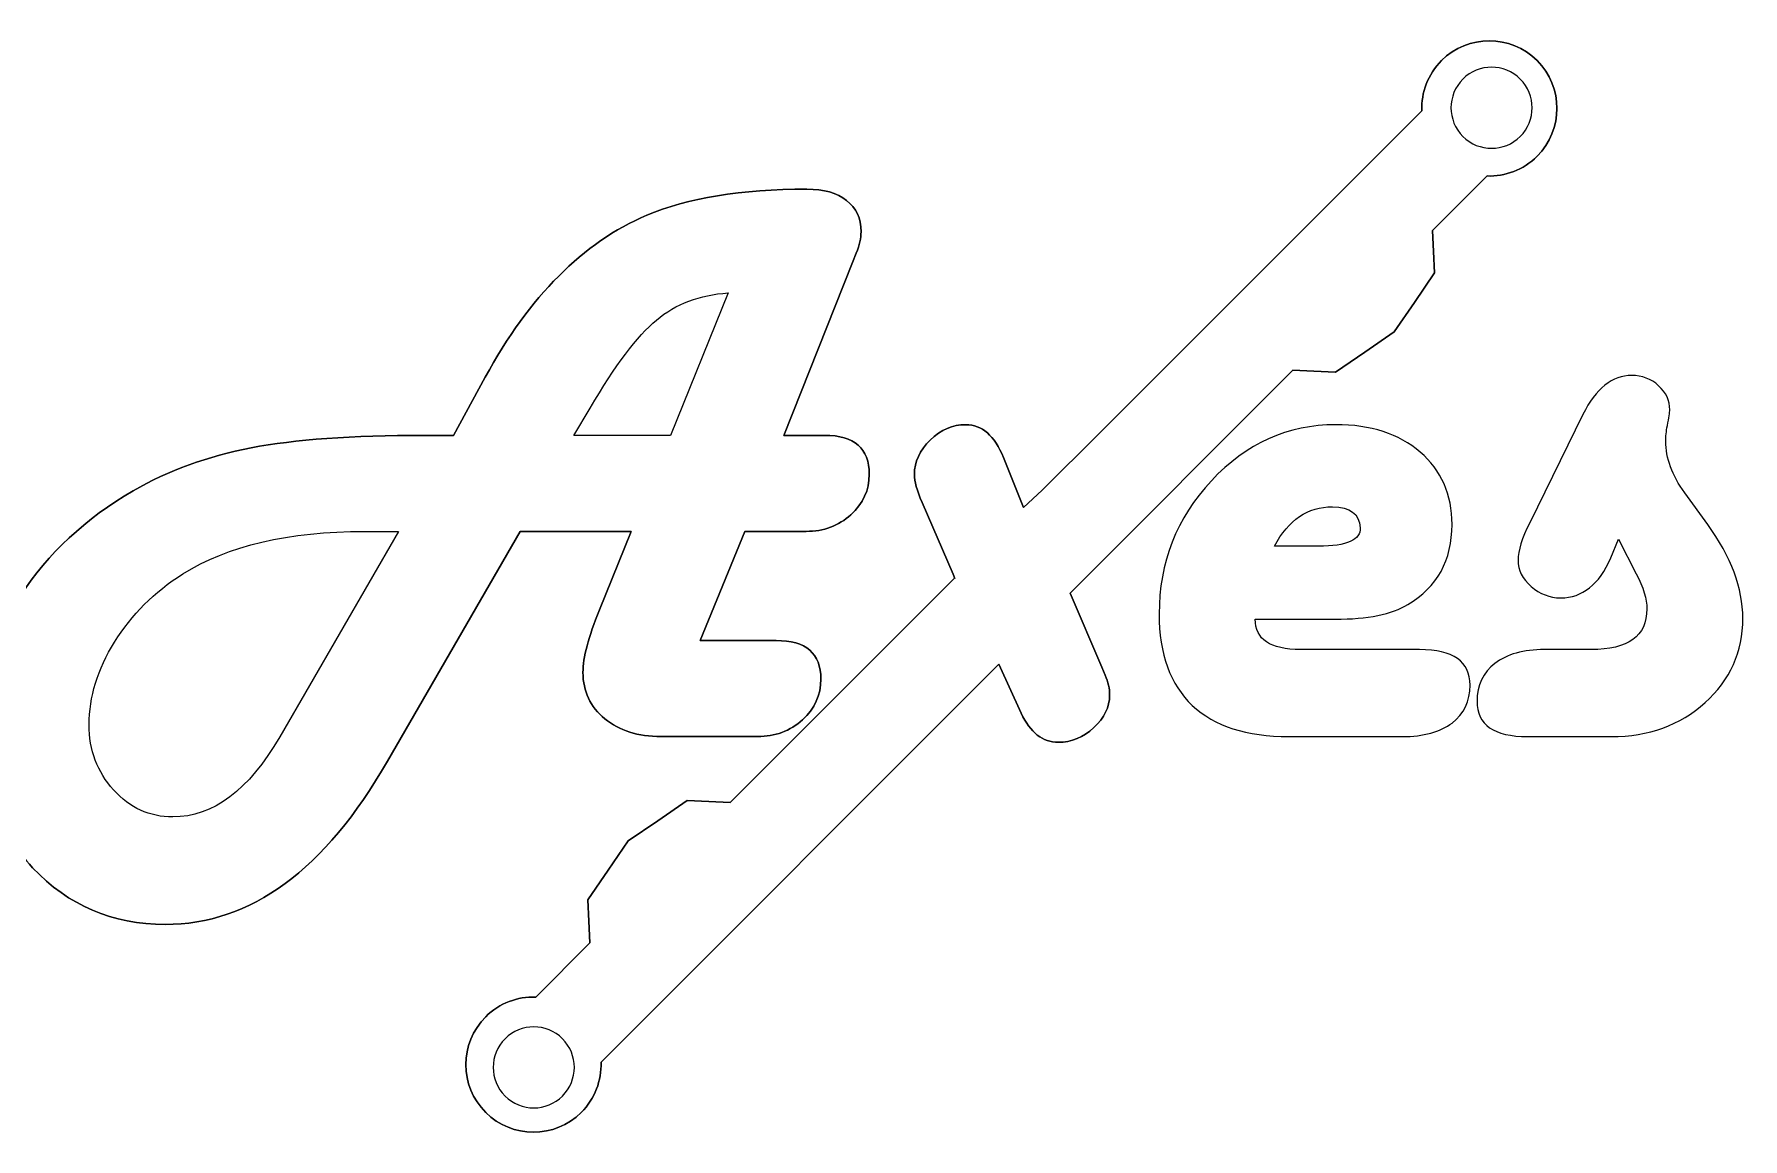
# Model space of a CAD drawing. Header units: millimetres. Extents: x -73.4 to 8.8, y -14.6 to 57.5.
# Drawn here: x -41.13 to 6.57, y 26.65 to 57.47 of the extents above; entities that cross this region are included whole.
import ezdxf

# ---------------------------------------------------------------- set-up
doc = ezdxf.new("R2010")
doc.units = ezdxf.units.MM
doc.header["$MEASUREMENT"] = 0
doc.layers.add('Layer 1', color=7, linetype='Continuous')

msp = doc.modelspace()

# ---------------------------------------------------------------- linework, layer by layer
at = {"layer": 'Layer 1'}
for points, knots in [([(-15.434, 42.2975), (-15.434, 42.2975), (-21.6976, 36.034), (-21.6976, 36.034), (-21.6976, 36.034), (-21.6976, 36.034), (-22.2983, 36.0612), (-22.2983, 36.0612), (-22.2983, 36.0612), (-22.2983, 36.0612), (-22.8991, 36.0883), (-22.8991, 36.0883), (-22.8991, 36.0883), (-22.8991, 36.0883), (-23.7216, 35.5261), (-23.7216, 35.5261), (-23.7216, 35.5261), (-23.7216, 35.5261), (-24.5441, 34.9636), (-24.5441, 34.9636), (-24.5441, 34.9636), (-24.5441, 34.9636), (-25.1065, 34.1413), (-25.1065, 34.1413), (-25.1065, 34.1413), (-25.1065, 34.1413), (-25.6687, 33.3188), (-25.6687, 33.3188), (-25.6687, 33.3188), (-25.6687, 33.3188), (-25.6416, 32.7179), (-25.6416, 32.7179), (-25.6416, 32.7179), (-25.6416, 32.7179), (-25.6144, 32.1173), (-25.6144, 32.1173), (-25.6144, 32.1173), (-25.6144, 32.1173), (-27.1267, 30.605), (-27.1267, 30.605), (-27.1267, 30.605), (-27.6307, 30.6221), (-28.1404, 30.4382), (-28.5252, 30.0536), (-28.5252, 30.0536), (-29.2619, 29.3169), (-29.2619, 28.122), (-28.5252, 27.3852), (-28.5252, 27.3852), (-27.7883, 26.6485), (-26.5936, 26.6485), (-25.8568, 27.3852), (-25.8568, 27.3852), (-25.4721, 27.77), (-25.2884, 28.2797), (-25.3054, 28.7837), (-25.3054, 28.7837), (-25.3054, 28.7837), (-14.1972, 39.8919), (-14.1972, 39.8919), (-14.1972, 39.8919), (-14.1972, 39.8919), (-13.5759, 38.5227), (-13.5759, 38.5227), (-13.5759, 38.5227), (-13.3204, 37.9845), (-12.9768, 37.7135), (-12.5379, 37.7135), (-12.5379, 37.7135), (-12.1715, 37.7135), (-11.8432, 37.8509), (-11.5493, 38.122), (-11.5493, 38.122), (-11.2555, 38.3967), (-11.1066, 38.6983), (-11.1066, 39.0343), (-11.1066, 39.0343), (-11.1066, 39.2136), (-11.1486, 39.3967), (-11.2286, 39.5839), (-11.2286, 39.5839), (-11.2286, 39.5839), (-11.3279, 39.8089), (-11.3279, 39.8089), (-11.3279, 39.8089), (-11.3279, 39.8089), (-12.2103, 41.8788), (-12.2103, 41.8788), (-12.2103, 41.8788), (-12.2103, 41.8788), (-5.9948, 48.0944), (-5.9948, 48.0944), (-5.9948, 48.0944), (-5.9948, 48.0944), (-5.407, 48.0678), (-5.407, 48.0678), (-5.407, 48.0678), (-5.407, 48.0678), (-4.8062, 48.0406), (-4.8062, 48.0406), (-4.8062, 48.0406), (-4.8062, 48.0406), (-3.9838, 48.6029), (-3.9838, 48.6029), (-3.9838, 48.6029), (-3.9838, 48.6029), (-3.1614, 49.1653), (-3.1614, 49.1653), (-3.1614, 49.1653), (-3.1614, 49.1653), (-2.5988, 49.9878), (-2.5988, 49.9878), (-2.5988, 49.9878), (-2.5988, 49.9878), (-2.0366, 50.8103), (-2.0366, 50.8103), (-2.0366, 50.8103), (-2.0366, 50.8103), (-2.0638, 51.411), (-2.0638, 51.411), (-2.0638, 51.411), (-2.0638, 51.411), (-2.0903, 51.9988), (-2.0903, 51.9988), (-2.0903, 51.9988), (-2.0903, 51.9988), (-0.572, 53.5171), (-0.572, 53.5171), (-0.572, 53.5171), (-0.068, 53.5001), (0.4418, 53.6838), (0.8265, 54.0685), (0.8265, 54.0685), (1.5633, 54.8053), (1.5633, 56), (0.8265, 56.7369), (0.8265, 56.7369), (0.0898, 57.4737), (-1.1051, 57.4737), (-1.8419, 56.7369), (-1.8419, 56.7369), (-2.2265, 56.3522), (-2.4103, 55.8424), (-2.3933, 55.3384), (-2.3933, 55.3384), (-2.3933, 55.3384), (-11.3942, 46.3375), (-11.3942, 46.3375), (-11.3942, 46.3375), (-11.3942, 46.3375), (-12.9863, 44.7452), (-12.9863, 44.7452), (-12.9863, 44.7452), (-12.9863, 44.7452), (-13.5112, 44.2667), (-13.5112, 44.2667), (-13.5112, 44.2667), (-13.5112, 44.2667), (-14.0684, 45.6563), (-14.0684, 45.6563), (-14.0684, 45.6563), (-14.3204, 46.2708), (-14.6715, 46.5762), (-15.1219, 46.5762), (-15.1219, 46.5762), (-15.4882, 46.5762), (-15.8204, 46.4349), (-16.1142, 46.1487), (-16.1142, 46.1487), (-16.4082, 45.8625), (-16.557, 45.538), (-16.557, 45.1831), (-16.557, 45.1831), (-16.557, 44.9961), (-16.4844, 44.7365), (-16.3433, 44.4044), (-16.3433, 44.4044), (-16.3433, 44.4044), (-15.4769, 42.4082), (-15.4769, 42.4082), (-15.4769, 42.4082), (-15.4769, 42.4082), (-15.4257, 42.2805), (-15.4257, 42.2805), (-15.4257, 42.2805), (-15.4257, 42.2805), (-15.434, 42.2975), (-15.434, 42.2975)], [0, 0, 0, 0, 0.0208333, 0.0208333, 0.0208333, 0.0208333, 0.0416667, 0.0416667, 0.0416667, 0.0416667, 0.0625, 0.0625, 0.0625, 0.0625, 0.0833333, 0.0833333, 0.0833333, 0.0833333, 0.1041667, 0.1041667, 0.1041667, 0.1041667, 0.125, 0.125, 0.125, 0.125, 0.1458333, 0.1458333, 0.1458333, 0.1458333, 0.1666667, 0.1666667, 0.1666667, 0.1666667, 0.1875, 0.1875, 0.1875, 0.1875, 0.2083333, 0.2083333, 0.2083333, 0.2083333, 0.2291667, 0.2291667, 0.2291667, 0.2291667, 0.25, 0.25, 0.25, 0.25, 0.2708333, 0.2708333, 0.2708333, 0.2708333, 0.2916667, 0.2916667, 0.2916667, 0.2916667, 0.3125, 0.3125, 0.3125, 0.3125, 0.3333333, 0.3333333, 0.3333333, 0.3333333, 0.3541667, 0.3541667, 0.3541667, 0.3541667, 0.375, 0.375, 0.375, 0.375, 0.3958333, 0.3958333, 0.3958333, 0.3958333, 0.4166667, 0.4166667, 0.4166667, 0.4166667, 0.4375, 0.4375, 0.4375, 0.4375, 0.4583333, 0.4583333, 0.4583333, 0.4583333, 0.4791667, 0.4791667, 0.4791667, 0.4791667, 0.5, 0.5, 0.5, 0.5, 0.5208333, 0.5208333, 0.5208333, 0.5208333, 0.5416667, 0.5416667, 0.5416667, 0.5416667, 0.5625, 0.5625, 0.5625, 0.5625, 0.5833333, 0.5833333, 0.5833333, 0.5833333, 0.6041667, 0.6041667, 0.6041667, 0.6041667, 0.625, 0.625, 0.625, 0.625, 0.6458333, 0.6458333, 0.6458333, 0.6458333, 0.6666667, 0.6666667, 0.6666667, 0.6666667, 0.6875, 0.6875, 0.6875, 0.6875, 0.7083333, 0.7083333, 0.7083333, 0.7083333, 0.7291667, 0.7291667, 0.7291667, 0.7291667, 0.75, 0.75, 0.75, 0.75, 0.7708333, 0.7708333, 0.7708333, 0.7708333, 0.7916667, 0.7916667, 0.7916667, 0.7916667, 0.8125, 0.8125, 0.8125, 0.8125, 0.8333333, 0.8333333, 0.8333333, 0.8333333, 0.8541667, 0.8541667, 0.8541667, 0.8541667, 0.875, 0.875, 0.875, 0.875, 0.8958333, 0.8958333, 0.8958333, 0.8958333, 0.9166667, 0.9166667, 0.9166667, 0.9166667, 0.9375, 0.9375, 0.9375, 0.9375, 0.9583333, 0.9583333, 0.9583333, 0.9583333, 1, 1, 1, 1]), ([(-1.2459, 56.221), (-0.8038, 56.6631), (-0.087, 56.6631), (0.3551, 56.221), (0.3551, 56.221), (0.7971, 55.7789), (0.7971, 55.0621), (0.3551, 54.6201), (0.3551, 54.6201), (-0.087, 54.178), (-0.8038, 54.178), (-1.2459, 54.6201), (-1.2459, 54.6201), (-1.6881, 55.0621), (-1.6881, 55.7789), (-1.2459, 56.221)], [0, 0, 0, 0, 0.2, 0.2, 0.2, 0.2, 0.4, 0.4, 0.4, 0.4, 0.6, 0.6, 0.6, 0.6, 1, 1, 1, 1]), ([(-42.5869, 37.1156), (-42.6387, 37.4467), (-42.6639, 37.7877), (-42.6639, 38.1372), (-42.6639, 38.1372), (-42.6639, 39.4082), (-42.2782, 40.6296), (-41.5112, 41.8052), (-41.5112, 41.8052), (-40.7441, 42.9807), (-39.6944, 43.9578), (-38.3699, 44.7327), (-38.3699, 44.7327), (-37.3776, 45.3013), (-36.2784, 45.6983), (-35.0683, 45.9312), (-35.0683, 45.9312), (-33.8622, 46.1639), (-32.2555, 46.2785), (-30.2479, 46.2785), (-30.2479, 46.2785), (-30.2479, 46.2785), (-29.4195, 46.2785), (-29.4195, 46.2785), (-29.4195, 46.2785), (-29.4195, 46.2785), (-28.5379, 47.9007), (-28.5379, 47.9007), (-28.5379, 47.9007), (-27.305, 50.1602), (-25.805, 51.6678), (-24.0301, 52.4196), (-24.0301, 52.4196), (-22.889, 52.9045), (-21.3966, 53.1487), (-19.557, 53.1487), (-19.557, 53.1487), (-19.0875, 53.1487), (-18.7172, 53.0456), (-18.4502, 52.8358), (-18.4502, 52.8358), (-18.1791, 52.6258), (-18.0455, 52.3357), (-18.0455, 51.9615), (-18.0455, 51.9615), (-18.0455, 51.7898), (-18.0912, 51.5914), (-18.1791, 51.3587), (-18.1791, 51.3587), (-18.1791, 51.3587), (-18.2822, 51.103), (-18.2822, 51.103), (-18.2822, 51.103), (-18.2822, 51.103), (-20.2058, 46.2785), (-20.2058, 46.2785), (-20.2058, 46.2785), (-20.2058, 46.2785), (-19.3546, 46.2785), (-19.3546, 46.2785), (-19.3546, 46.2785), (-19.3546, 46.2785), (-19.0645, 46.2785), (-19.0645, 46.2785), (-19.0645, 46.2785), (-18.2325, 46.2785), (-17.8165, 45.9158), (-17.8165, 45.1907), (-17.8165, 45.1907), (-17.8165, 44.7517), (-17.9881, 44.3738), (-18.3317, 44.0648), (-18.3317, 44.0648), (-18.6715, 43.7556), (-19.0875, 43.5991), (-19.5798, 43.5991), (-19.5798, 43.5991), (-19.5798, 43.5991), (-19.8814, 43.5991), (-19.8814, 43.5991), (-19.8814, 43.5991), (-19.8814, 43.5991), (-21.2897, 43.5991), (-21.2897, 43.5991), (-21.2897, 43.5991), (-21.2897, 43.5991), (-22.5341, 40.5534), (-22.5341, 40.5534), (-22.5341, 40.5534), (-22.5341, 40.5534), (-20.7096, 40.5534), (-20.7096, 40.5534), (-20.7096, 40.5534), (-20.7096, 40.5534), (-20.4195, 40.5534), (-20.4195, 40.5534), (-20.4195, 40.5534), (-19.5836, 40.5534), (-19.1676, 40.1944), (-19.1676, 39.4768), (-19.1676, 39.4768), (-19.1676, 39.0304), (-19.3394, 38.6486), (-19.6828, 38.3396), (-19.6828, 38.3396), (-20.0263, 38.0304), (-20.4423, 37.8738), (-20.9348, 37.8738), (-20.9348, 37.8738), (-20.9348, 37.8738), (-21.2363, 37.8738), (-21.2363, 37.8738), (-21.2363, 37.8738), (-21.2363, 37.8738), (-23.6295, 37.8738), (-23.6295, 37.8738), (-23.6295, 37.8738), (-24.2707, 37.8738), (-24.7937, 38.0381), (-25.1981, 38.37), (-25.1981, 38.37), (-25.6065, 38.7021), (-25.8088, 39.1335), (-25.8088, 39.664), (-25.8088, 39.664), (-25.8088, 40.0723), (-25.6562, 40.6563), (-25.3508, 41.4082), (-25.3508, 41.4082), (-25.3508, 41.4082), (-24.4653, 43.5991), (-24.4653, 43.5991), (-24.4653, 43.5991), (-24.4653, 43.5991), (-27.5646, 43.5991), (-27.5646, 43.5991), (-27.5646, 43.5991), (-27.5646, 43.5991), (-31.2668, 37.1869), (-31.2668, 37.1869), (-31.2668, 37.1869), (-33.0112, 34.1487), (-35.0799, 32.6296), (-37.473, 32.6296), (-37.473, 32.6296), (-38.9425, 32.6296), (-40.1752, 33.1562), (-41.1714, 34.2136), (-41.1714, 34.2136), (-41.6525, 34.7242), (-42.0093, 35.2865), (-42.253, 35.8921), (-42.253, 35.8921), (-42.253, 35.8921), (-42.5869, 37.1156), (-42.5869, 37.1156)], [0, 0, 0, 0, 0.025, 0.025, 0.025, 0.025, 0.05, 0.05, 0.05, 0.05, 0.075, 0.075, 0.075, 0.075, 0.1, 0.1, 0.1, 0.1, 0.125, 0.125, 0.125, 0.125, 0.15, 0.15, 0.15, 0.15, 0.175, 0.175, 0.175, 0.175, 0.2, 0.2, 0.2, 0.2, 0.225, 0.225, 0.225, 0.225, 0.25, 0.25, 0.25, 0.25, 0.275, 0.275, 0.275, 0.275, 0.3, 0.3, 0.3, 0.3, 0.325, 0.325, 0.325, 0.325, 0.35, 0.35, 0.35, 0.35, 0.375, 0.375, 0.375, 0.375, 0.4, 0.4, 0.4, 0.4, 0.425, 0.425, 0.425, 0.425, 0.45, 0.45, 0.45, 0.45, 0.475, 0.475, 0.475, 0.475, 0.5, 0.5, 0.5, 0.5, 0.525, 0.525, 0.525, 0.525, 0.55, 0.55, 0.55, 0.55, 0.575, 0.575, 0.575, 0.575, 0.6, 0.6, 0.6, 0.6, 0.625, 0.625, 0.625, 0.625, 0.65, 0.65, 0.65, 0.65, 0.675, 0.675, 0.675, 0.675, 0.7, 0.7, 0.7, 0.7, 0.725, 0.725, 0.725, 0.725, 0.75, 0.75, 0.75, 0.75, 0.775, 0.775, 0.775, 0.775, 0.8, 0.8, 0.8, 0.8, 0.825, 0.825, 0.825, 0.825, 0.85, 0.85, 0.85, 0.85, 0.875, 0.875, 0.875, 0.875, 0.9, 0.9, 0.9, 0.9, 0.925, 0.925, 0.925, 0.925, 0.95, 0.95, 0.95, 0.95, 1, 1, 1, 1]), ([(-23.3699, 46.2785), (-23.3699, 46.2785), (-21.7593, 50.2518), (-21.7593, 50.2518), (-21.7593, 50.2518), (-22.5492, 50.202), (-23.2173, 49.9502), (-23.7554, 49.496), (-23.7554, 49.496), (-24.2974, 49.0456), (-24.9157, 48.2249), (-25.6065, 47.0381), (-25.6065, 47.0381), (-25.6065, 47.0381), (-26.0645, 46.2785), (-26.0645, 46.2785), (-26.0645, 46.2785), (-26.0645, 46.2785), (-23.3699, 46.2785), (-23.3699, 46.2785)], [0, 0, 0, 0, 0.1666667, 0.1666667, 0.1666667, 0.1666667, 0.3333333, 0.3333333, 0.3333333, 0.3333333, 0.5, 0.5, 0.5, 0.5, 0.6666667, 0.6666667, 0.6666667, 0.6666667, 1, 1, 1, 1]), ([(3.0996, 43.3777), (3.0996, 43.3777), (2.8858, 42.8587), (2.8858, 42.8587), (2.8858, 42.8587), (2.5577, 42.1143), (2.0881, 41.744), (1.4852, 41.744), (1.4852, 41.744), (1.1759, 41.744), (0.9012, 41.8509), (0.6608, 42.0648), (0.6608, 42.0648), (0.4164, 42.2747), (0.2943, 42.519), (0.2943, 42.7976), (0.2943, 42.7976), (0.2943, 43.0571), (0.4012, 43.4044), (0.6188, 43.8396), (0.6188, 43.8396), (0.6188, 43.8396), (2.1035, 46.8625), (2.1035, 46.8625), (2.1035, 46.8625), (2.4698, 47.5876), (2.924, 47.9502), (3.4698, 47.9502), (3.4698, 47.9502), (3.7599, 47.9502), (4.0081, 47.8547), (4.2179, 47.664), (4.2179, 47.664), (4.4279, 47.4731), (4.531, 47.248), (4.531, 46.9884), (4.531, 46.9884), (4.531, 46.9196), (4.508, 46.7747), (4.4623, 46.5534), (4.4623, 46.5534), (4.4316, 46.3891), (4.4164, 46.2441), (4.4164, 46.1143), (4.4164, 46.1143), (4.4164, 45.6448), (4.5919, 45.1639), (4.947, 44.6753), (4.947, 44.6753), (4.947, 44.6753), (5.5882, 43.7899), (5.5882, 43.7899), (5.5882, 43.7899), (6.2408, 42.8891), (6.569, 42.0151), (6.569, 41.1716), (6.569, 41.1716), (6.569, 40.2326), (6.2179, 39.4503), (5.5156, 38.8204), (5.5156, 38.8204), (4.8172, 38.1907), (3.9432, 37.8738), (2.8975, 37.8738), (2.8975, 37.8738), (2.8975, 37.8738), (0.5615, 37.8738), (0.5615, 37.8738), (0.5615, 37.8738), (-0.3812, 37.8738), (-0.8508, 38.2021), (-0.8508, 38.8547), (-0.8508, 38.8547), (-0.8508, 39.3051), (-0.6828, 39.6601), (-0.3508, 39.9158), (-0.3508, 39.9158), (-0.0148, 40.1716), (0.4431, 40.3013), (1.0309, 40.3013), (1.0309, 40.3013), (1.0309, 40.3013), (2.3285, 40.3013), (2.3285, 40.3013), (2.3285, 40.3013), (3.3705, 40.3013), (3.8896, 40.6791), (3.8896, 41.4349), (3.8896, 41.4349), (3.8896, 41.7098), (3.7904, 42.0381), (3.5959, 42.4121), (3.5959, 42.4121), (3.5959, 42.4121), (3.0996, 43.3777), (3.0996, 43.3777)], [0, 0, 0, 0, 0.04, 0.04, 0.04, 0.04, 0.08, 0.08, 0.08, 0.08, 0.12, 0.12, 0.12, 0.12, 0.16, 0.16, 0.16, 0.16, 0.2, 0.2, 0.2, 0.2, 0.24, 0.24, 0.24, 0.24, 0.28, 0.28, 0.28, 0.28, 0.32, 0.32, 0.32, 0.32, 0.36, 0.36, 0.36, 0.36, 0.4, 0.4, 0.4, 0.4, 0.44, 0.44, 0.44, 0.44, 0.48, 0.48, 0.48, 0.48, 0.52, 0.52, 0.52, 0.52, 0.56, 0.56, 0.56, 0.56, 0.6, 0.6, 0.6, 0.6, 0.64, 0.64, 0.64, 0.64, 0.68, 0.68, 0.68, 0.68, 0.72, 0.72, 0.72, 0.72, 0.76, 0.76, 0.76, 0.76, 0.8, 0.8, 0.8, 0.8, 0.84, 0.84, 0.84, 0.84, 0.88, 0.88, 0.88, 0.88, 0.92, 0.92, 0.92, 0.92, 1, 1, 1, 1]), ([(-7.0417, 41.1487), (-7.0417, 40.5839), (-6.6216, 40.3013), (-5.7783, 40.3013), (-5.7783, 40.3013), (-5.7783, 40.3013), (-2.4577, 40.3013), (-2.4577, 40.3013), (-2.4577, 40.3013), (-1.5148, 40.3013), (-1.0455, 39.9694), (-1.0455, 39.309), (-1.0455, 39.309), (-1.0455, 38.8587), (-1.2135, 38.5036), (-1.5454, 38.2518), (-1.5454, 38.2518), (-1.8775, 37.9999), (-2.3432, 37.8738), (-2.9386, 37.8738), (-2.9386, 37.8738), (-2.9386, 37.8738), (-6.1027, 37.8738), (-6.1027, 37.8738), (-6.1027, 37.8738), (-7.2859, 37.8738), (-8.1828, 38.1639), (-8.8013, 38.744), (-8.8013, 38.744), (-9.4156, 39.3242), (-9.7247, 40.1754), (-9.7247, 41.2938), (-9.7247, 41.2938), (-9.7247, 42.7289), (-9.2401, 43.9694), (-8.2668, 45.0113), (-8.2668, 45.0113), (-7.2935, 46.0533), (-6.1332, 46.5762), (-4.7934, 46.5762), (-4.7934, 46.5762), (-3.8164, 46.5762), (-3.0301, 46.3205), (-2.4385, 45.8128), (-2.4385, 45.8128), (-1.847, 45.3013), (-1.5492, 44.6296), (-1.5492, 43.7938), (-1.5492, 43.7938), (-1.5492, 42.7899), (-1.9576, 42.0456), (-2.7783, 41.5609), (-2.7783, 41.5609), (-3.2286, 41.2861), (-3.9081, 41.1487), (-4.805, 41.1487), (-4.805, 41.1487), (-4.805, 41.1487), (-7.0417, 41.1487), (-7.0417, 41.1487)], [0, 0, 0, 0, 0.0625, 0.0625, 0.0625, 0.0625, 0.125, 0.125, 0.125, 0.125, 0.1875, 0.1875, 0.1875, 0.1875, 0.25, 0.25, 0.25, 0.25, 0.3125, 0.3125, 0.3125, 0.3125, 0.375, 0.375, 0.375, 0.375, 0.4375, 0.4375, 0.4375, 0.4375, 0.5, 0.5, 0.5, 0.5, 0.5625, 0.5625, 0.5625, 0.5625, 0.625, 0.625, 0.625, 0.625, 0.6875, 0.6875, 0.6875, 0.6875, 0.75, 0.75, 0.75, 0.75, 0.8125, 0.8125, 0.8125, 0.8125, 0.875, 0.875, 0.875, 0.875, 1, 1, 1, 1]), ([(-6.5072, 43.1869), (-6.5072, 43.1869), (-5.2784, 43.1869), (-5.2784, 43.1869), (-5.2784, 43.1869), (-4.4805, 43.1869), (-4.0912, 43.3587), (-4.1142, 43.7021), (-4.1142, 43.7021), (-4.137, 44.0913), (-4.3928, 44.2861), (-4.8852, 44.2861), (-4.8852, 44.2861), (-5.5721, 44.2861), (-6.1104, 43.9196), (-6.5072, 43.1869)], [0, 0, 0, 0, 0.2, 0.2, 0.2, 0.2, 0.4, 0.4, 0.4, 0.4, 0.6, 0.6, 0.6, 0.6, 1, 1, 1, 1]), ([(-30.9539, 43.5991), (-30.9539, 43.5991), (-31.9044, 43.5991), (-31.9044, 43.5991), (-31.9044, 43.5991), (-34.034, 43.5991), (-35.7249, 43.202), (-36.9806, 42.4121), (-36.9806, 42.4121), (-37.7783, 41.9045), (-38.4118, 41.2708), (-38.8852, 40.5113), (-38.8852, 40.5113), (-39.3585, 39.7478), (-39.5952, 38.9807), (-39.5952, 38.2061), (-39.5952, 38.2061), (-39.5952, 37.496), (-39.3661, 36.8891), (-38.9119, 36.3854), (-38.9119, 36.3854), (-38.4577, 35.8815), (-37.9081, 35.6296), (-37.2592, 35.6296), (-37.2592, 35.6296), (-36.1332, 35.6296), (-35.1371, 36.3777), (-34.2745, 37.8663), (-34.2745, 37.8663), (-34.2745, 37.8663), (-30.9539, 43.5991), (-30.9539, 43.5991)], [0, 0, 0, 0, 0.1111111, 0.1111111, 0.1111111, 0.1111111, 0.2222222, 0.2222222, 0.2222222, 0.2222222, 0.3333333, 0.3333333, 0.3333333, 0.3333333, 0.4444444, 0.4444444, 0.4444444, 0.4444444, 0.5555556, 0.5555556, 0.5555556, 0.5555556, 0.6666667, 0.6666667, 0.6666667, 0.6666667, 0.7777778, 0.7777778, 0.7777778, 0.7777778, 1, 1, 1, 1]), ([(-27.9825, 29.4421), (-27.5404, 29.8842), (-26.8238, 29.8842), (-26.3816, 29.4421), (-26.3816, 29.4421), (-25.9395, 29), (-25.9395, 28.2832), (-26.3816, 27.8411), (-26.3816, 27.8411), (-26.8238, 27.399), (-27.5404, 27.399), (-27.9825, 27.8411), (-27.9825, 27.8411), (-28.4247, 28.2832), (-28.4247, 29), (-27.9825, 29.4421)], [0, 0, 0, 0, 0.2, 0.2, 0.2, 0.2, 0.4, 0.4, 0.4, 0.4, 0.6, 0.6, 0.6, 0.6, 1, 1, 1, 1])]:
    msp.add_open_spline(points, degree=3, knots=knots, dxfattribs=at)
at = {"layer": 'Layer 1', "lineweight": 9}
for points, knots in [([(-15.434, 42.2975), (-15.434, 42.2975), (-21.6976, 36.034), (-21.6976, 36.034), (-21.6976, 36.034), (-21.6976, 36.034), (-22.2983, 36.0612), (-22.2983, 36.0612), (-22.2983, 36.0612), (-22.2983, 36.0612), (-22.8991, 36.0883), (-22.8991, 36.0883), (-22.8991, 36.0883), (-22.8991, 36.0883), (-23.7216, 35.5261), (-23.7216, 35.5261), (-23.7216, 35.5261), (-23.7216, 35.5261), (-24.5441, 34.9636), (-24.5441, 34.9636), (-24.5441, 34.9636), (-24.5441, 34.9636), (-25.1065, 34.1413), (-25.1065, 34.1413), (-25.1065, 34.1413), (-25.1065, 34.1413), (-25.6687, 33.3188), (-25.6687, 33.3188), (-25.6687, 33.3188), (-25.6687, 33.3188), (-25.6416, 32.7179), (-25.6416, 32.7179), (-25.6416, 32.7179), (-25.6416, 32.7179), (-25.6144, 32.1173), (-25.6144, 32.1173), (-25.6144, 32.1173), (-25.6144, 32.1173), (-27.1267, 30.605), (-27.1267, 30.605), (-27.1267, 30.605), (-27.6307, 30.6221), (-28.1404, 30.4382), (-28.5252, 30.0536), (-28.5252, 30.0536), (-29.2619, 29.3169), (-29.2619, 28.122), (-28.5252, 27.3852), (-28.5252, 27.3852), (-27.7883, 26.6485), (-26.5936, 26.6485), (-25.8568, 27.3852), (-25.8568, 27.3852), (-25.4721, 27.77), (-25.2884, 28.2797), (-25.3054, 28.7837), (-25.3054, 28.7837), (-25.3054, 28.7837), (-14.1972, 39.8919), (-14.1972, 39.8919), (-14.1972, 39.8919), (-14.1972, 39.8919), (-13.5759, 38.5227), (-13.5759, 38.5227), (-13.5759, 38.5227), (-13.3204, 37.9845), (-12.9768, 37.7135), (-12.5379, 37.7135), (-12.5379, 37.7135), (-12.1715, 37.7135), (-11.8432, 37.8509), (-11.5493, 38.122), (-11.5493, 38.122), (-11.2555, 38.3967), (-11.1066, 38.6983), (-11.1066, 39.0343), (-11.1066, 39.0343), (-11.1066, 39.2136), (-11.1486, 39.3967), (-11.2286, 39.5839), (-11.2286, 39.5839), (-11.2286, 39.5839), (-11.3279, 39.8089), (-11.3279, 39.8089), (-11.3279, 39.8089), (-11.3279, 39.8089), (-12.2103, 41.8788), (-12.2103, 41.8788), (-12.2103, 41.8788), (-12.2103, 41.8788), (-5.9948, 48.0944), (-5.9948, 48.0944), (-5.9948, 48.0944), (-5.9948, 48.0944), (-5.407, 48.0678), (-5.407, 48.0678), (-5.407, 48.0678), (-5.407, 48.0678), (-4.8062, 48.0406), (-4.8062, 48.0406), (-4.8062, 48.0406), (-4.8062, 48.0406), (-3.9838, 48.6029), (-3.9838, 48.6029), (-3.9838, 48.6029), (-3.9838, 48.6029), (-3.1614, 49.1653), (-3.1614, 49.1653), (-3.1614, 49.1653), (-3.1614, 49.1653), (-2.5988, 49.9878), (-2.5988, 49.9878), (-2.5988, 49.9878), (-2.5988, 49.9878), (-2.0366, 50.8103), (-2.0366, 50.8103), (-2.0366, 50.8103), (-2.0366, 50.8103), (-2.0638, 51.411), (-2.0638, 51.411), (-2.0638, 51.411), (-2.0638, 51.411), (-2.0903, 51.9988), (-2.0903, 51.9988), (-2.0903, 51.9988), (-2.0903, 51.9988), (-0.572, 53.5171), (-0.572, 53.5171), (-0.572, 53.5171), (-0.068, 53.5001), (0.4418, 53.6838), (0.8265, 54.0685), (0.8265, 54.0685), (1.5633, 54.8053), (1.5633, 56), (0.8265, 56.7369), (0.8265, 56.7369), (0.0898, 57.4737), (-1.1051, 57.4737), (-1.8419, 56.7369), (-1.8419, 56.7369), (-2.2265, 56.3522), (-2.4103, 55.8424), (-2.3933, 55.3384), (-2.3933, 55.3384), (-2.3933, 55.3384), (-11.3942, 46.3375), (-11.3942, 46.3375), (-11.3942, 46.3375), (-11.3942, 46.3375), (-12.9863, 44.7452), (-12.9863, 44.7452), (-12.9863, 44.7452), (-12.9863, 44.7452), (-13.5112, 44.2667), (-13.5112, 44.2667), (-13.5112, 44.2667), (-13.5112, 44.2667), (-14.0684, 45.6563), (-14.0684, 45.6563), (-14.0684, 45.6563), (-14.3204, 46.2708), (-14.6715, 46.5762), (-15.1219, 46.5762), (-15.1219, 46.5762), (-15.4882, 46.5762), (-15.8204, 46.4349), (-16.1142, 46.1487), (-16.1142, 46.1487), (-16.4082, 45.8625), (-16.557, 45.538), (-16.557, 45.1831), (-16.557, 45.1831), (-16.557, 44.9961), (-16.4844, 44.7365), (-16.3433, 44.4044), (-16.3433, 44.4044), (-16.3433, 44.4044), (-15.4769, 42.4082), (-15.4769, 42.4082), (-15.4769, 42.4082), (-15.4769, 42.4082), (-15.4257, 42.2805), (-15.4257, 42.2805)], [0, 0, 0, 0, 0.0212766, 0.0212766, 0.0212766, 0.0212766, 0.0425532, 0.0425532, 0.0425532, 0.0425532, 0.0638298, 0.0638298, 0.0638298, 0.0638298, 0.0851064, 0.0851064, 0.0851064, 0.0851064, 0.106383, 0.106383, 0.106383, 0.106383, 0.1276596, 0.1276596, 0.1276596, 0.1276596, 0.1489362, 0.1489362, 0.1489362, 0.1489362, 0.1702128, 0.1702128, 0.1702128, 0.1702128, 0.1914894, 0.1914894, 0.1914894, 0.1914894, 0.212766, 0.212766, 0.212766, 0.212766, 0.2340426, 0.2340426, 0.2340426, 0.2340426, 0.2553191, 0.2553191, 0.2553191, 0.2553191, 0.2765957, 0.2765957, 0.2765957, 0.2765957, 0.2978723, 0.2978723, 0.2978723, 0.2978723, 0.3191489, 0.3191489, 0.3191489, 0.3191489, 0.3404255, 0.3404255, 0.3404255, 0.3404255, 0.3617021, 0.3617021, 0.3617021, 0.3617021, 0.3829787, 0.3829787, 0.3829787, 0.3829787, 0.4042553, 0.4042553, 0.4042553, 0.4042553, 0.4255319, 0.4255319, 0.4255319, 0.4255319, 0.4468085, 0.4468085, 0.4468085, 0.4468085, 0.4680851, 0.4680851, 0.4680851, 0.4680851, 0.4893617, 0.4893617, 0.4893617, 0.4893617, 0.5106383, 0.5106383, 0.5106383, 0.5106383, 0.5319149, 0.5319149, 0.5319149, 0.5319149, 0.5531915, 0.5531915, 0.5531915, 0.5531915, 0.5744681, 0.5744681, 0.5744681, 0.5744681, 0.5957447, 0.5957447, 0.5957447, 0.5957447, 0.6170213, 0.6170213, 0.6170213, 0.6170213, 0.6382979, 0.6382979, 0.6382979, 0.6382979, 0.6595745, 0.6595745, 0.6595745, 0.6595745, 0.6808511, 0.6808511, 0.6808511, 0.6808511, 0.7021277, 0.7021277, 0.7021277, 0.7021277, 0.7234043, 0.7234043, 0.7234043, 0.7234043, 0.7446809, 0.7446809, 0.7446809, 0.7446809, 0.7659574, 0.7659574, 0.7659574, 0.7659574, 0.787234, 0.787234, 0.787234, 0.787234, 0.8085106, 0.8085106, 0.8085106, 0.8085106, 0.8297872, 0.8297872, 0.8297872, 0.8297872, 0.8510638, 0.8510638, 0.8510638, 0.8510638, 0.8723404, 0.8723404, 0.8723404, 0.8723404, 0.893617, 0.893617, 0.893617, 0.893617, 0.9148936, 0.9148936, 0.9148936, 0.9148936, 0.9361702, 0.9361702, 0.9361702, 0.9361702, 0.9574468, 0.9574468, 0.9574468, 0.9574468, 1, 1, 1, 1]), ([(-1.2459, 56.221), (-0.8038, 56.6631), (-0.087, 56.6631), (0.3551, 56.221), (0.3551, 56.221), (0.7971, 55.7789), (0.7971, 55.0621), (0.3551, 54.6201), (0.3551, 54.6201), (-0.087, 54.178), (-0.8038, 54.178), (-1.2459, 54.6201), (-1.2459, 54.6201), (-1.6881, 55.0621), (-1.6881, 55.7789), (-1.2459, 56.221)], [0, 0, 0, 0, 0.2, 0.2, 0.2, 0.2, 0.4, 0.4, 0.4, 0.4, 0.6, 0.6, 0.6, 0.6, 1, 1, 1, 1]), ([(-42.5869, 37.1156), (-42.6387, 37.4467), (-42.6639, 37.7877), (-42.6639, 38.1372), (-42.6639, 38.1372), (-42.6639, 39.4082), (-42.2782, 40.6296), (-41.5112, 41.8052), (-41.5112, 41.8052), (-40.7441, 42.9807), (-39.6944, 43.9578), (-38.3699, 44.7327), (-38.3699, 44.7327), (-37.3776, 45.3013), (-36.2784, 45.6983), (-35.0683, 45.9312), (-35.0683, 45.9312), (-33.8622, 46.1639), (-32.2555, 46.2785), (-30.2479, 46.2785), (-30.2479, 46.2785), (-30.2479, 46.2785), (-29.4195, 46.2785), (-29.4195, 46.2785), (-29.4195, 46.2785), (-29.4195, 46.2785), (-28.5379, 47.9007), (-28.5379, 47.9007), (-28.5379, 47.9007), (-27.305, 50.1602), (-25.805, 51.6678), (-24.0301, 52.4196), (-24.0301, 52.4196), (-22.889, 52.9045), (-21.3966, 53.1487), (-19.557, 53.1487), (-19.557, 53.1487), (-19.0875, 53.1487), (-18.7172, 53.0456), (-18.4502, 52.8358), (-18.4502, 52.8358), (-18.1791, 52.6258), (-18.0455, 52.3357), (-18.0455, 51.9615), (-18.0455, 51.9615), (-18.0455, 51.7898), (-18.0912, 51.5914), (-18.1791, 51.3587), (-18.1791, 51.3587), (-18.1791, 51.3587), (-18.2822, 51.103), (-18.2822, 51.103), (-18.2822, 51.103), (-18.2822, 51.103), (-20.2058, 46.2785), (-20.2058, 46.2785), (-20.2058, 46.2785), (-20.2058, 46.2785), (-19.3546, 46.2785), (-19.3546, 46.2785), (-19.3546, 46.2785), (-19.3546, 46.2785), (-19.0645, 46.2785), (-19.0645, 46.2785), (-19.0645, 46.2785), (-18.2325, 46.2785), (-17.8165, 45.9158), (-17.8165, 45.1907), (-17.8165, 45.1907), (-17.8165, 44.7517), (-17.9881, 44.3738), (-18.3317, 44.0648), (-18.3317, 44.0648), (-18.6715, 43.7556), (-19.0875, 43.5991), (-19.5798, 43.5991), (-19.5798, 43.5991), (-19.5798, 43.5991), (-19.8814, 43.5991), (-19.8814, 43.5991), (-19.8814, 43.5991), (-19.8814, 43.5991), (-21.2897, 43.5991), (-21.2897, 43.5991), (-21.2897, 43.5991), (-21.2897, 43.5991), (-22.5341, 40.5534), (-22.5341, 40.5534), (-22.5341, 40.5534), (-22.5341, 40.5534), (-20.7096, 40.5534), (-20.7096, 40.5534), (-20.7096, 40.5534), (-20.7096, 40.5534), (-20.4195, 40.5534), (-20.4195, 40.5534), (-20.4195, 40.5534), (-19.5836, 40.5534), (-19.1676, 40.1944), (-19.1676, 39.4768), (-19.1676, 39.4768), (-19.1676, 39.0304), (-19.3394, 38.6486), (-19.6828, 38.3396), (-19.6828, 38.3396), (-20.0263, 38.0304), (-20.4423, 37.8738), (-20.9348, 37.8738), (-20.9348, 37.8738), (-20.9348, 37.8738), (-21.2363, 37.8738), (-21.2363, 37.8738), (-21.2363, 37.8738), (-21.2363, 37.8738), (-23.6295, 37.8738), (-23.6295, 37.8738), (-23.6295, 37.8738), (-24.2707, 37.8738), (-24.7937, 38.0381), (-25.1981, 38.37), (-25.1981, 38.37), (-25.6065, 38.7021), (-25.8088, 39.1335), (-25.8088, 39.664), (-25.8088, 39.664), (-25.8088, 40.0723), (-25.6562, 40.6563), (-25.3508, 41.4082), (-25.3508, 41.4082), (-25.3508, 41.4082), (-24.4653, 43.5991), (-24.4653, 43.5991), (-24.4653, 43.5991), (-24.4653, 43.5991), (-27.5646, 43.5991), (-27.5646, 43.5991), (-27.5646, 43.5991), (-27.5646, 43.5991), (-31.2668, 37.1869), (-31.2668, 37.1869), (-31.2668, 37.1869), (-33.0112, 34.1487), (-35.0799, 32.6296), (-37.473, 32.6296), (-37.473, 32.6296), (-38.9425, 32.6296), (-40.1752, 33.1562), (-41.1714, 34.2136), (-41.1714, 34.2136), (-41.6525, 34.7242), (-42.0093, 35.2865), (-42.253, 35.8921)], [0, 0, 0, 0, 0.025641, 0.025641, 0.025641, 0.025641, 0.0512821, 0.0512821, 0.0512821, 0.0512821, 0.0769231, 0.0769231, 0.0769231, 0.0769231, 0.1025641, 0.1025641, 0.1025641, 0.1025641, 0.1282051, 0.1282051, 0.1282051, 0.1282051, 0.1538462, 0.1538462, 0.1538462, 0.1538462, 0.1794872, 0.1794872, 0.1794872, 0.1794872, 0.2051282, 0.2051282, 0.2051282, 0.2051282, 0.2307692, 0.2307692, 0.2307692, 0.2307692, 0.2564103, 0.2564103, 0.2564103, 0.2564103, 0.2820513, 0.2820513, 0.2820513, 0.2820513, 0.3076923, 0.3076923, 0.3076923, 0.3076923, 0.3333333, 0.3333333, 0.3333333, 0.3333333, 0.3589744, 0.3589744, 0.3589744, 0.3589744, 0.3846154, 0.3846154, 0.3846154, 0.3846154, 0.4102564, 0.4102564, 0.4102564, 0.4102564, 0.4358974, 0.4358974, 0.4358974, 0.4358974, 0.4615385, 0.4615385, 0.4615385, 0.4615385, 0.4871795, 0.4871795, 0.4871795, 0.4871795, 0.5128205, 0.5128205, 0.5128205, 0.5128205, 0.5384615, 0.5384615, 0.5384615, 0.5384615, 0.5641026, 0.5641026, 0.5641026, 0.5641026, 0.5897436, 0.5897436, 0.5897436, 0.5897436, 0.6153846, 0.6153846, 0.6153846, 0.6153846, 0.6410256, 0.6410256, 0.6410256, 0.6410256, 0.6666667, 0.6666667, 0.6666667, 0.6666667, 0.6923077, 0.6923077, 0.6923077, 0.6923077, 0.7179487, 0.7179487, 0.7179487, 0.7179487, 0.7435897, 0.7435897, 0.7435897, 0.7435897, 0.7692308, 0.7692308, 0.7692308, 0.7692308, 0.7948718, 0.7948718, 0.7948718, 0.7948718, 0.8205128, 0.8205128, 0.8205128, 0.8205128, 0.8461538, 0.8461538, 0.8461538, 0.8461538, 0.8717949, 0.8717949, 0.8717949, 0.8717949, 0.8974359, 0.8974359, 0.8974359, 0.8974359, 0.9230769, 0.9230769, 0.9230769, 0.9230769, 0.9487179, 0.9487179, 0.9487179, 0.9487179, 1, 1, 1, 1]), ([(-23.3699, 46.2785), (-23.3699, 46.2785), (-21.7593, 50.2518), (-21.7593, 50.2518), (-21.7593, 50.2518), (-22.5492, 50.202), (-23.2173, 49.9502), (-23.7554, 49.496), (-23.7554, 49.496), (-24.2974, 49.0456), (-24.9157, 48.2249), (-25.6065, 47.0381), (-25.6065, 47.0381), (-25.6065, 47.0381), (-26.0645, 46.2785), (-26.0645, 46.2785), (-26.0645, 46.2785), (-26.0645, 46.2785), (-23.3699, 46.2785), (-23.3699, 46.2785)], [0, 0, 0, 0, 0.1666667, 0.1666667, 0.1666667, 0.1666667, 0.3333333, 0.3333333, 0.3333333, 0.3333333, 0.5, 0.5, 0.5, 0.5, 0.6666667, 0.6666667, 0.6666667, 0.6666667, 1, 1, 1, 1]), ([(3.0996, 43.3777), (3.0996, 43.3777), (2.8858, 42.8587), (2.8858, 42.8587), (2.8858, 42.8587), (2.5577, 42.1143), (2.0881, 41.744), (1.4852, 41.744), (1.4852, 41.744), (1.1759, 41.744), (0.9012, 41.8509), (0.6608, 42.0648), (0.6608, 42.0648), (0.4164, 42.2747), (0.2943, 42.519), (0.2943, 42.7976), (0.2943, 42.7976), (0.2943, 43.0571), (0.4012, 43.4044), (0.6188, 43.8396), (0.6188, 43.8396), (0.6188, 43.8396), (2.1035, 46.8625), (2.1035, 46.8625), (2.1035, 46.8625), (2.4698, 47.5876), (2.924, 47.9502), (3.4698, 47.9502), (3.4698, 47.9502), (3.7599, 47.9502), (4.0081, 47.8547), (4.2179, 47.664), (4.2179, 47.664), (4.4279, 47.4731), (4.531, 47.248), (4.531, 46.9884), (4.531, 46.9884), (4.531, 46.9196), (4.508, 46.7747), (4.4623, 46.5534), (4.4623, 46.5534), (4.4316, 46.3891), (4.4164, 46.2441), (4.4164, 46.1143), (4.4164, 46.1143), (4.4164, 45.6448), (4.5919, 45.1639), (4.947, 44.6753), (4.947, 44.6753), (4.947, 44.6753), (5.5882, 43.7899), (5.5882, 43.7899), (5.5882, 43.7899), (6.2408, 42.8891), (6.569, 42.0151), (6.569, 41.1716), (6.569, 41.1716), (6.569, 40.2326), (6.2179, 39.4503), (5.5156, 38.8204), (5.5156, 38.8204), (4.8172, 38.1907), (3.9432, 37.8738), (2.8975, 37.8738), (2.8975, 37.8738), (2.8975, 37.8738), (0.5615, 37.8738), (0.5615, 37.8738), (0.5615, 37.8738), (-0.3812, 37.8738), (-0.8508, 38.2021), (-0.8508, 38.8547), (-0.8508, 38.8547), (-0.8508, 39.3051), (-0.6828, 39.6601), (-0.3508, 39.9158), (-0.3508, 39.9158), (-0.0148, 40.1716), (0.4431, 40.3013), (1.0309, 40.3013), (1.0309, 40.3013), (1.0309, 40.3013), (2.3285, 40.3013), (2.3285, 40.3013), (2.3285, 40.3013), (3.3705, 40.3013), (3.8896, 40.6791), (3.8896, 41.4349), (3.8896, 41.4349), (3.8896, 41.7098), (3.7904, 42.0381), (3.5959, 42.4121), (3.5959, 42.4121), (3.5959, 42.4121), (3.0996, 43.3777), (3.0996, 43.3777)], [0, 0, 0, 0, 0.04, 0.04, 0.04, 0.04, 0.08, 0.08, 0.08, 0.08, 0.12, 0.12, 0.12, 0.12, 0.16, 0.16, 0.16, 0.16, 0.2, 0.2, 0.2, 0.2, 0.24, 0.24, 0.24, 0.24, 0.28, 0.28, 0.28, 0.28, 0.32, 0.32, 0.32, 0.32, 0.36, 0.36, 0.36, 0.36, 0.4, 0.4, 0.4, 0.4, 0.44, 0.44, 0.44, 0.44, 0.48, 0.48, 0.48, 0.48, 0.52, 0.52, 0.52, 0.52, 0.56, 0.56, 0.56, 0.56, 0.6, 0.6, 0.6, 0.6, 0.64, 0.64, 0.64, 0.64, 0.68, 0.68, 0.68, 0.68, 0.72, 0.72, 0.72, 0.72, 0.76, 0.76, 0.76, 0.76, 0.8, 0.8, 0.8, 0.8, 0.84, 0.84, 0.84, 0.84, 0.88, 0.88, 0.88, 0.88, 0.92, 0.92, 0.92, 0.92, 1, 1, 1, 1]), ([(-7.0417, 41.1487), (-7.0417, 40.5839), (-6.6216, 40.3013), (-5.7783, 40.3013), (-5.7783, 40.3013), (-5.7783, 40.3013), (-2.4577, 40.3013), (-2.4577, 40.3013), (-2.4577, 40.3013), (-1.5148, 40.3013), (-1.0455, 39.9694), (-1.0455, 39.309), (-1.0455, 39.309), (-1.0455, 38.8587), (-1.2135, 38.5036), (-1.5454, 38.2518), (-1.5454, 38.2518), (-1.8775, 37.9999), (-2.3432, 37.8738), (-2.9386, 37.8738), (-2.9386, 37.8738), (-2.9386, 37.8738), (-6.1027, 37.8738), (-6.1027, 37.8738), (-6.1027, 37.8738), (-7.2859, 37.8738), (-8.1828, 38.1639), (-8.8013, 38.744), (-8.8013, 38.744), (-9.4156, 39.3242), (-9.7247, 40.1754), (-9.7247, 41.2938), (-9.7247, 41.2938), (-9.7247, 42.7289), (-9.2401, 43.9694), (-8.2668, 45.0113), (-8.2668, 45.0113), (-7.2935, 46.0533), (-6.1332, 46.5762), (-4.7934, 46.5762), (-4.7934, 46.5762), (-3.8164, 46.5762), (-3.0301, 46.3205), (-2.4385, 45.8128), (-2.4385, 45.8128), (-1.847, 45.3013), (-1.5492, 44.6296), (-1.5492, 43.7938), (-1.5492, 43.7938), (-1.5492, 42.7899), (-1.9576, 42.0456), (-2.7783, 41.5609), (-2.7783, 41.5609), (-3.2286, 41.2861), (-3.9081, 41.1487), (-4.805, 41.1487), (-4.805, 41.1487), (-4.805, 41.1487), (-7.0417, 41.1487), (-7.0417, 41.1487)], [0, 0, 0, 0, 0.0625, 0.0625, 0.0625, 0.0625, 0.125, 0.125, 0.125, 0.125, 0.1875, 0.1875, 0.1875, 0.1875, 0.25, 0.25, 0.25, 0.25, 0.3125, 0.3125, 0.3125, 0.3125, 0.375, 0.375, 0.375, 0.375, 0.4375, 0.4375, 0.4375, 0.4375, 0.5, 0.5, 0.5, 0.5, 0.5625, 0.5625, 0.5625, 0.5625, 0.625, 0.625, 0.625, 0.625, 0.6875, 0.6875, 0.6875, 0.6875, 0.75, 0.75, 0.75, 0.75, 0.8125, 0.8125, 0.8125, 0.8125, 0.875, 0.875, 0.875, 0.875, 1, 1, 1, 1]), ([(-6.5072, 43.1869), (-6.5072, 43.1869), (-5.2784, 43.1869), (-5.2784, 43.1869), (-5.2784, 43.1869), (-4.4805, 43.1869), (-4.0912, 43.3587), (-4.1142, 43.7021), (-4.1142, 43.7021), (-4.137, 44.0913), (-4.3928, 44.2861), (-4.8852, 44.2861), (-4.8852, 44.2861), (-5.5721, 44.2861), (-6.1104, 43.9196), (-6.5072, 43.1869)], [0, 0, 0, 0, 0.2, 0.2, 0.2, 0.2, 0.4, 0.4, 0.4, 0.4, 0.6, 0.6, 0.6, 0.6, 1, 1, 1, 1]), ([(-30.9539, 43.5991), (-30.9539, 43.5991), (-31.9044, 43.5991), (-31.9044, 43.5991), (-31.9044, 43.5991), (-34.034, 43.5991), (-35.7249, 43.202), (-36.9806, 42.4121), (-36.9806, 42.4121), (-37.7783, 41.9045), (-38.4118, 41.2708), (-38.8852, 40.5113), (-38.8852, 40.5113), (-39.3585, 39.7478), (-39.5952, 38.9807), (-39.5952, 38.2061), (-39.5952, 38.2061), (-39.5952, 37.496), (-39.3661, 36.8891), (-38.9119, 36.3854), (-38.9119, 36.3854), (-38.4577, 35.8815), (-37.9081, 35.6296), (-37.2592, 35.6296), (-37.2592, 35.6296), (-36.1332, 35.6296), (-35.1371, 36.3777), (-34.2745, 37.8663), (-34.2745, 37.8663), (-34.2745, 37.8663), (-30.9539, 43.5991), (-30.9539, 43.5991)], [0, 0, 0, 0, 0.1111111, 0.1111111, 0.1111111, 0.1111111, 0.2222222, 0.2222222, 0.2222222, 0.2222222, 0.3333333, 0.3333333, 0.3333333, 0.3333333, 0.4444444, 0.4444444, 0.4444444, 0.4444444, 0.5555556, 0.5555556, 0.5555556, 0.5555556, 0.6666667, 0.6666667, 0.6666667, 0.6666667, 0.7777778, 0.7777778, 0.7777778, 0.7777778, 1, 1, 1, 1]), ([(-27.9825, 29.4421), (-27.5404, 29.8842), (-26.8238, 29.8842), (-26.3816, 29.4421), (-26.3816, 29.4421), (-25.9395, 29), (-25.9395, 28.2832), (-26.3816, 27.8411), (-26.3816, 27.8411), (-26.8238, 27.399), (-27.5404, 27.399), (-27.9825, 27.8411), (-27.9825, 27.8411), (-28.4247, 28.2832), (-28.4247, 29), (-27.9825, 29.4421)], [0, 0, 0, 0, 0.2, 0.2, 0.2, 0.2, 0.4, 0.4, 0.4, 0.4, 0.6, 0.6, 0.6, 0.6, 1, 1, 1, 1])]:
    msp.add_open_spline(points, degree=3, knots=knots, dxfattribs=at)

doc.saveas('drawing.dxf')
